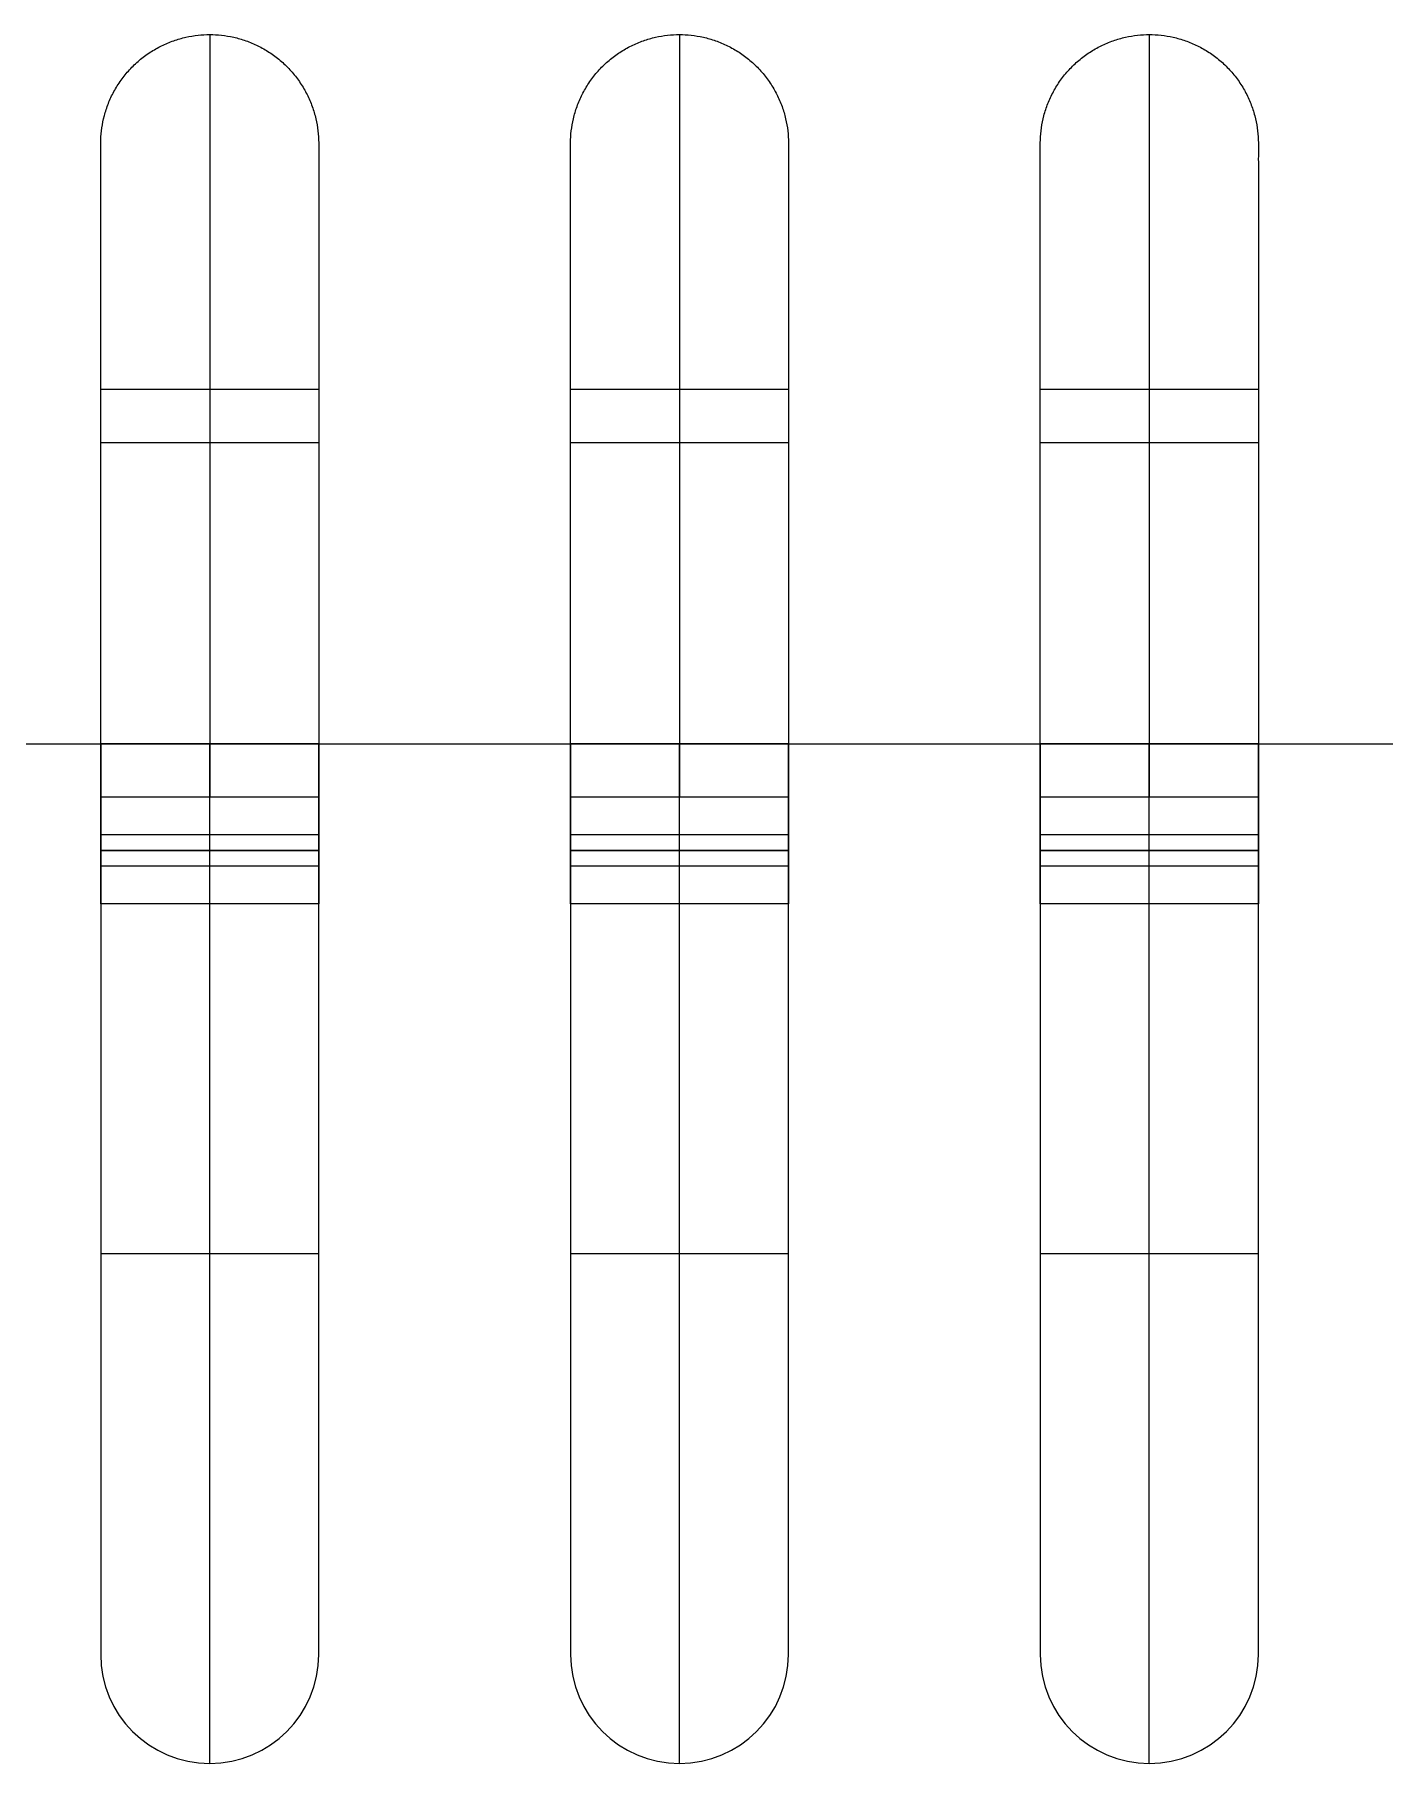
# Model space of a CAD drawing. Header units: millimetres. Extents: x 1.2 to 41.2, y 0.2 to 23.9.
# Drawn here: x 27.782 to 29.048, y 7.077 to 8.698 of the extents above; entities that cross this region are included whole.
import ezdxf

# ---------------------------------------------------------------- set-up
doc = ezdxf.new("R2010")
doc.units = ezdxf.units.MM
doc.layers.add('图层04', color=96, linetype='Continuous', true_color=0x007f00)
doc.layers.add('默认', color=18, linetype='Continuous', true_color=0x000000)

msp = doc.modelspace()

# ---------------------------------------------------------------- linework, layer by layer
at = {"layer": '图层04'}
for points in [[(27.086, 8.0327, 1.6431), (30.586, 8.0327, 1.6431), (34.086, 8.0327, 1.6431)], [(27.086, 8.0327, 2.0472), (30.586, 8.0327, 2.0472), (34.086, 8.0327, 2.0472)], [(27.086, 8.0327, 1.8451), (30.586, 8.0327, 1.8451), (34.086, 8.0327, 1.8451)]]:
    msp.add_open_spline(points, degree=2, dxfattribs=at)
at = {"layer": '默认'}
for p, q in [((27.8444, 7.9327, 1.6504), (27.8444, 8.0327, 1.6504)), ((27.8444, 8.0327, 2.0972), (27.8444, 7.9327, 2.0972)), ((28.0487, 8.0327, 1.6504), (28.0487, 7.9327, 1.6504)), ((28.0487, 7.9327, 2.0972), (28.0487, 8.0327, 2.0972)), ((28.2848, 7.9327, 1.6504), (28.2848, 8.0327, 1.6504)), ((28.2848, 8.0327, 2.0972), (28.2848, 7.9327, 2.0972)), ((28.4891, 8.0327, 1.6504), (28.4891, 7.9327, 1.6504)), ((28.4891, 7.9327, 2.0972), (28.4891, 8.0327, 2.0972)), ((28.7251, 7.9327, 1.6504), (28.7251, 8.0327, 1.6504)), ((28.7251, 8.0327, 2.0972), (28.7251, 7.9327, 2.0972)), ((28.9295, 8.0327, 1.6504), (28.9295, 7.9327, 1.6504)), ((28.9295, 7.9327, 2.0972), (28.9295, 8.0327, 2.0972)), ((27.8444, 7.9827, 1.6004), (27.8444, 7.9828, 1.7004)), ((27.8444, 7.9827, 2.1472), (27.8444, 7.9827, 2.0472)), ((28.0487, 7.9827, 1.7004), (28.0487, 7.9827, 1.6004)), ((28.0487, 7.9827, 2.0472), (28.0487, 7.9827, 2.1472)), ((28.2848, 7.9827, 1.6004), (28.2848, 7.9828, 1.7004)), ((28.2848, 7.9827, 2.1472), (28.2848, 7.9827, 2.0472)), ((28.4891, 7.9827, 1.7004), (28.4891, 7.9827, 1.6004)), ((28.4891, 7.9827, 2.0472), (28.4891, 7.9827, 2.1472)), ((28.7251, 7.9827, 1.6004), (28.7251, 7.9828, 1.7004)), ((28.7251, 7.9827, 2.1472), (28.7251, 7.9827, 2.0472)), ((28.9295, 7.9827, 1.7004), (28.9295, 7.9827, 1.6004)), ((28.9295, 7.9827, 2.0472), (28.9295, 7.9827, 2.1472))]:
    msp.add_line(p, q, dxfattribs=at)
for points in [[(27.8444, 8.0327, 2.0472), (27.8444, 8.3141, 2.0472), (27.8444, 8.5955, 2.0472), (27.8444, 8.6977, 2.0472), (27.9466, 8.6977, 2.0472), (28.0487, 8.6977, 2.0472), (28.0487, 8.5955, 2.0472), (28.0487, 8.3141, 2.0472), (28.0487, 8.0327, 2.0472)], [(27.8444, 8.0327, 2.1472), (27.8444, 8.3141, 2.1472), (27.8444, 8.5955, 2.1472), (27.8444, 8.6977, 2.1472), (27.9466, 8.6977, 2.1472), (28.0487, 8.6977, 2.1472), (28.0487, 8.5955, 2.1472), (28.0487, 8.3141, 2.1472), (28.0487, 8.0327, 2.1472)], [(27.8444, 8.0327, 2.0972), (27.8444, 8.3141, 2.0972), (27.8444, 8.5955, 2.0972), (27.8444, 8.6977, 2.0972), (27.9466, 8.6977, 2.0972), (28.0487, 8.6977, 2.0972), (28.0487, 8.5955, 2.0972), (28.0487, 8.3141, 2.0972), (28.0487, 8.0327, 2.0972)], [(28.2848, 8.0327, 2.0472), (28.2848, 8.3141, 2.0472), (28.2848, 8.5955, 2.0472), (28.2848, 8.6977, 2.0472), (28.3869, 8.6977, 2.0472), (28.4891, 8.6977, 2.0472), (28.4891, 8.5955, 2.0472), (28.4891, 8.3141, 2.0472), (28.4891, 8.0327, 2.0472)], [(28.2848, 8.0327, 2.1472), (28.2848, 8.3141, 2.1472), (28.2848, 8.5955, 2.1472), (28.2848, 8.6977, 2.1472), (28.3869, 8.6977, 2.1472), (28.4891, 8.6977, 2.1472), (28.4891, 8.5955, 2.1472), (28.4891, 8.3141, 2.1472), (28.4891, 8.0327, 2.1472)], [(28.2848, 8.0327, 2.0972), (28.2848, 8.3141, 2.0972), (28.2848, 8.5955, 2.0972), (28.2848, 8.6977, 2.0972), (28.3869, 8.6977, 2.0972), (28.4891, 8.6977, 2.0972), (28.4891, 8.5955, 2.0972), (28.4891, 8.3141, 2.0972), (28.4891, 8.0327, 2.0972)], [(28.7251, 8.0327, 2.0472), (28.7251, 8.3141, 2.0472), (28.7251, 8.5955, 2.0472), (28.7251, 8.6977, 2.0472), (28.8273, 8.6977, 2.0472), (28.9295, 8.6977, 2.0472), (28.9295, 8.5955, 2.0472), (28.9295, 8.3141, 2.0472), (28.9295, 8.0327, 2.0472)], [(28.7251, 8.0327, 2.1472), (28.7251, 8.3141, 2.1472), (28.7251, 8.5955, 2.1472), (28.7251, 8.6977, 2.1472), (28.8273, 8.6977, 2.1472), (28.9295, 8.6977, 2.1472), (28.9295, 8.5955, 2.1472), (28.9295, 8.3141, 2.1472), (28.9295, 8.0327, 2.1472)], [(28.7251, 8.0327, 2.0972), (28.7251, 8.3141, 2.0972), (28.7251, 8.5955, 2.0972), (28.7251, 8.6977, 2.0972), (28.8273, 8.6977, 2.0972), (28.9295, 8.6977, 2.0972), (28.9295, 8.5955, 2.0972), (28.9295, 8.3141, 2.0972), (28.9295, 8.0327, 2.0972)]]:
    msp.add_rational_spline(points, [1, 1, 1, 0.707106781186, 1, 0.707106781186, 1, 1, 1], degree=2, knots=[0, 0, 0, 0.562778, 0.562778, 0.723265, 0.723265, 0.883753, 0.883753, 1.446531, 1.446531, 1.446531], dxfattribs=at)
for points, degree in [([(27.9466, 8.6977, 2.0472), (27.9466, 8.3652, 2.0472), (27.9466, 8.0327, 2.0472)], 2), ([(27.9466, 8.6977, 2.1472), (27.9466, 8.3402, 2.1472), (27.9466, 7.9827, 2.1472)], 2), ([(27.9466, 8.6977, 2.0472), (27.9466, 8.6977, 2.0972), (27.9466, 8.6977, 2.1472)], 2), ([(28.3869, 8.6977, 2.0472), (28.3869, 8.3652, 2.0472), (28.3869, 8.0327, 2.0472)], 2), ([(28.3869, 8.6977, 2.1472), (28.3869, 8.3402, 2.1472), (28.3869, 7.9827, 2.1472)], 2), ([(28.3869, 8.6977, 2.0472), (28.3869, 8.6977, 2.0972), (28.3869, 8.6977, 2.1472)], 2), ([(28.8273, 8.6977, 2.0472), (28.8273, 8.3652, 2.0472), (28.8273, 8.0327, 2.0472)], 2), ([(28.8273, 8.6977, 2.1472), (28.8273, 8.3402, 2.1472), (28.8273, 7.9827, 2.1472)], 2), ([(28.8273, 8.6977, 2.0472), (28.8273, 8.6977, 2.0972), (28.8273, 8.6977, 2.1472)], 2), ([(27.8444, 8.5955, 2.0472), (27.8444, 8.5955, 2.0972), (27.8444, 8.5955, 2.1472)], 2), ([(28.0487, 8.5955, 2.0472), (28.0487, 8.5955, 2.0972), (28.0487, 8.5955, 2.1472)], 2), ([(28.2848, 8.5955, 2.0472), (28.2848, 8.5955, 2.0972), (28.2848, 8.5955, 2.1472)], 2), ([(28.4891, 8.5955, 2.0472), (28.4891, 8.5955, 2.0972), (28.4891, 8.5955, 2.1472)], 2), ([(28.7251, 8.5955, 2.0472), (28.7251, 8.5955, 2.0972), (28.7251, 8.5955, 2.1472)], 2), ([(28.9295, 8.5955, 2.0472), (28.9295, 8.5955, 2.0972), (28.9295, 8.5955, 2.1472)], 2), ([(27.8444, 8.3652, 2.0472), (27.9466, 8.3652, 2.0472), (28.0487, 8.3652, 2.0472)], 2), ([(28.2848, 8.3652, 2.0472), (28.3869, 8.3652, 2.0472), (28.4891, 8.3652, 2.0472)], 2), ([(28.7251, 8.3652, 2.0472), (28.8273, 8.3652, 2.0472), (28.9295, 8.3652, 2.0472)], 2), ([(27.8444, 8.3152, 2.1472), (27.9466, 8.3152, 2.1472), (28.0487, 8.3152, 2.1472)], 2), ([(28.2848, 8.3152, 2.1472), (28.3869, 8.3152, 2.1472), (28.4891, 8.3152, 2.1472)], 2), ([(28.7251, 8.3152, 2.1472), (28.8273, 8.3152, 2.1472), (28.9295, 8.3152, 2.1472)], 2), ([(27.8444, 8.0327, 1.6004), (27.8444, 8.0327, 1.6504), (27.8444, 8.0327, 1.7004)], 2), ([(27.8444, 8.0327, 2.0472), (27.9466, 8.0327, 2.0472), (28.0487, 8.0327, 2.0472)], 2), ([(28.0487, 8.0327, 1.6004), (27.9466, 8.0327, 1.6004), (27.8444, 8.0327, 1.6004)], 2), ([(27.8444, 8.0327, 1.6004), (27.8444, 7.9994, 1.6004), (27.8444, 7.9661, 1.6004), (27.8444, 7.9327, 1.6004)], 3), ([(27.8444, 8.0327, 1.7004), (27.8444, 8.0327, 1.8738), (27.8444, 8.0327, 2.0472)], 2), ([(27.8444, 8.0327, 2.0472), (27.8444, 7.9827, 2.0472), (27.8444, 7.9327, 2.0472)], 2), ([(27.8444, 7.9327, 1.7004), (27.8444, 7.9827, 1.7004), (27.8444, 8.0327, 1.7004)], 2), ([(27.8444, 8.0327, 2.1472), (27.8444, 8.0327, 2.0972), (27.8444, 8.0327, 2.0472)], 2), ([(27.8444, 7.9827, 2.1472), (27.8444, 8.0077, 2.1472), (27.8444, 8.0327, 2.1472)], 2), ([(27.8444, 8.0327, 1.8238), (27.9466, 8.0327, 1.8238), (28.0487, 8.0327, 1.8238)], 2), ([(27.8444, 8.0327, 1.8738), (27.8444, 7.9827, 1.8738), (27.8444, 7.9327, 1.8738)], 2), ([(27.9466, 7.0769, 1.6006), (27.9466, 7.5548, 1.6005), (27.9466, 8.0327, 1.6004)], 2), ([(27.9466, 8.0327, 2.0472), (27.9466, 8.0327, 1.8238), (27.9466, 8.0327, 1.6004)], 2), ([(28.0487, 8.0327, 1.7004), (28.0487, 8.0327, 1.6504), (28.0487, 8.0327, 1.6004)], 2), ([(28.0487, 8.0327, 2.1472), (28.0487, 8.0077, 2.1472), (28.0487, 7.9827, 2.1472)], 2), ([(28.0487, 8.0327, 2.0472), (28.0487, 8.0327, 1.8738), (28.0487, 8.0327, 1.7004)], 2), ([(28.0487, 8.0327, 1.7004), (28.0487, 7.9827, 1.7004), (28.0487, 7.9327, 1.7004)], 2), ([(28.0487, 7.9327, 2.0472), (28.0487, 7.9827, 2.0472), (28.0487, 8.0327, 2.0472)], 2), ([(28.0487, 8.0327, 2.0472), (28.0487, 8.0327, 2.0972), (28.0487, 8.0327, 2.1472)], 2), ([(28.0487, 7.9327, 1.6004), (28.0487, 7.9661, 1.6004), (28.0487, 7.9994, 1.6004), (28.0487, 8.0327, 1.6004)], 3), ([(28.0487, 8.0327, 1.8738), (28.0487, 7.9827, 1.8738), (28.0487, 7.9327, 1.8738)], 2), ([(28.2848, 8.0327, 1.6004), (28.2848, 8.0327, 1.6504), (28.2848, 8.0327, 1.7004)], 2), ([(28.2848, 8.0327, 2.0472), (28.3869, 8.0327, 2.0472), (28.4891, 8.0327, 2.0472)], 2), ([(28.4891, 8.0327, 1.6004), (28.3869, 8.0327, 1.6004), (28.2848, 8.0327, 1.6004)], 2), ([(28.2848, 8.0327, 1.6004), (28.2848, 7.9994, 1.6004), (28.2848, 7.9661, 1.6004), (28.2848, 7.9327, 1.6004)], 3), ([(28.2848, 8.0327, 1.7004), (28.2848, 8.0327, 1.8738), (28.2848, 8.0327, 2.0472)], 2), ([(28.2848, 8.0327, 2.0472), (28.2848, 7.9827, 2.0472), (28.2848, 7.9327, 2.0472)], 2), ([(28.2848, 7.9327, 1.7004), (28.2848, 7.9827, 1.7004), (28.2848, 8.0327, 1.7004)], 2), ([(28.2848, 8.0327, 2.1472), (28.2848, 8.0327, 2.0972), (28.2848, 8.0327, 2.0472)], 2), ([(28.2848, 7.9827, 2.1472), (28.2848, 8.0077, 2.1472), (28.2848, 8.0327, 2.1472)], 2), ([(28.2848, 8.0327, 1.8238), (28.3869, 8.0327, 1.8238), (28.4891, 8.0327, 1.8238)], 2), ([(28.2848, 8.0327, 1.8738), (28.2848, 7.9827, 1.8738), (28.2848, 7.9327, 1.8738)], 2), ([(28.3869, 7.0769, 1.6006), (28.3869, 7.5548, 1.6005), (28.3869, 8.0327, 1.6004)], 2), ([(28.3869, 8.0327, 2.0472), (28.3869, 8.0327, 1.8238), (28.3869, 8.0327, 1.6004)], 2), ([(28.4891, 8.0327, 1.7004), (28.4891, 8.0327, 1.6504), (28.4891, 8.0327, 1.6004)], 2), ([(28.4891, 8.0327, 2.1472), (28.4891, 8.0077, 2.1472), (28.4891, 7.9827, 2.1472)], 2), ([(28.4891, 8.0327, 2.0472), (28.4891, 8.0327, 1.8738), (28.4891, 8.0327, 1.7004)], 2), ([(28.4891, 8.0327, 1.7004), (28.4891, 7.9827, 1.7004), (28.4891, 7.9327, 1.7004)], 2), ([(28.4891, 7.9327, 2.0472), (28.4891, 7.9827, 2.0472), (28.4891, 8.0327, 2.0472)], 2), ([(28.4891, 8.0327, 2.0472), (28.4891, 8.0327, 2.0972), (28.4891, 8.0327, 2.1472)], 2), ([(28.4891, 7.9327, 1.6004), (28.4891, 7.9661, 1.6004), (28.4891, 7.9994, 1.6004), (28.4891, 8.0327, 1.6004)], 3), ([(28.4891, 8.0327, 1.8738), (28.4891, 7.9827, 1.8738), (28.4891, 7.9327, 1.8738)], 2), ([(28.7251, 8.0327, 1.6004), (28.7251, 8.0327, 1.6504), (28.7251, 8.0327, 1.7004)], 2), ([(28.7251, 8.0327, 2.0472), (28.8273, 8.0327, 2.0472), (28.9295, 8.0327, 2.0472)], 2), ([(28.9295, 8.0327, 1.6004), (28.8273, 8.0327, 1.6004), (28.7251, 8.0327, 1.6004)], 2), ([(28.7251, 8.0327, 1.6004), (28.7251, 7.9994, 1.6004), (28.7251, 7.9661, 1.6004), (28.7251, 7.9327, 1.6004)], 3), ([(28.7251, 8.0327, 1.7004), (28.7251, 8.0327, 1.8738), (28.7251, 8.0327, 2.0472)], 2), ([(28.7251, 8.0327, 2.0472), (28.7251, 7.9827, 2.0472), (28.7251, 7.9327, 2.0472)], 2), ([(28.7251, 7.9327, 1.7004), (28.7251, 7.9827, 1.7004), (28.7251, 8.0327, 1.7004)], 2), ([(28.7251, 8.0327, 2.1472), (28.7251, 8.0327, 2.0972), (28.7251, 8.0327, 2.0472)], 2), ([(28.7251, 7.9827, 2.1472), (28.7251, 8.0077, 2.1472), (28.7251, 8.0327, 2.1472)], 2), ([(28.7251, 8.0327, 1.8238), (28.8273, 8.0327, 1.8238), (28.9295, 8.0327, 1.8238)], 2), ([(28.7251, 8.0327, 1.8738), (28.7251, 7.9827, 1.8738), (28.7251, 7.9327, 1.8738)], 2), ([(28.8273, 7.0769, 1.6006), (28.8273, 7.5548, 1.6005), (28.8273, 8.0327, 1.6004)], 2), ([(28.8273, 8.0327, 2.0472), (28.8273, 8.0327, 1.8238), (28.8273, 8.0327, 1.6004)], 2), ([(28.9295, 8.0327, 1.7004), (28.9295, 8.0327, 1.6504), (28.9295, 8.0327, 1.6004)], 2), ([(28.9295, 8.0327, 2.1472), (28.9295, 8.0077, 2.1472), (28.9295, 7.9827, 2.1472)], 2), ([(28.9295, 8.0327, 2.0472), (28.9295, 8.0327, 1.8738), (28.9295, 8.0327, 1.7004)], 2), ([(28.9295, 8.0327, 1.7004), (28.9295, 7.9827, 1.7004), (28.9295, 7.9327, 1.7004)], 2), ([(28.9295, 7.9327, 2.0472), (28.9295, 7.9827, 2.0472), (28.9295, 8.0327, 2.0472)], 2), ([(28.9295, 8.0327, 2.0472), (28.9295, 8.0327, 2.0972), (28.9295, 8.0327, 2.1472)], 2), ([(28.9295, 7.9327, 1.6004), (28.9295, 7.9661, 1.6004), (28.9295, 7.9994, 1.6004), (28.9295, 8.0327, 1.6004)], 3), ([(28.9295, 8.0327, 1.8738), (28.9295, 7.9827, 1.8738), (28.9295, 7.9327, 1.8738)], 2), ([(28.0487, 7.9827, 2.1472), (27.9466, 7.9827, 2.1472), (27.8444, 7.9827, 2.1472)], 2), ([(27.8444, 7.9827, 1.7004), (27.8444, 7.9827, 1.8738), (27.8444, 7.9827, 2.0472)], 2), ([(28.0487, 7.9827, 2.0472), (28.0487, 7.9827, 1.8738), (28.0487, 7.9827, 1.7004)], 2), ([(28.4891, 7.9827, 2.1472), (28.3869, 7.9827, 2.1472), (28.2848, 7.9827, 2.1472)], 2), ([(28.2848, 7.9827, 1.7004), (28.2848, 7.9827, 1.8738), (28.2848, 7.9827, 2.0472)], 2), ([(28.4891, 7.9827, 2.0472), (28.4891, 7.9827, 1.8738), (28.4891, 7.9827, 1.7004)], 2), ([(28.9295, 7.9827, 2.1472), (28.8273, 7.9827, 2.1472), (28.7251, 7.9827, 2.1472)], 2), ([(28.7251, 7.9827, 1.7004), (28.7251, 7.9827, 1.8738), (28.7251, 7.9827, 2.0472)], 2), ([(28.9295, 7.9827, 2.0472), (28.9295, 7.9827, 1.8738), (28.9295, 7.9827, 1.7004)], 2), ([(28.0487, 7.9474, 2.1325), (27.9466, 7.9474, 2.1325), (27.8444, 7.9474, 2.1325)], 2), ([(28.4891, 7.9474, 2.1325), (28.3869, 7.9474, 2.1325), (28.2848, 7.9474, 2.1325)], 2), ([(28.9295, 7.9474, 2.1325), (28.8273, 7.9474, 2.1325), (28.7251, 7.9474, 2.1325)], 2), ([(27.8444, 7.9327, 2.0472), (27.8444, 7.9327, 2.0722), (27.8444, 7.9327, 2.0972)], 2), ([(27.8444, 7.9327, 1.7004), (27.8444, 7.9327, 1.7254), (27.8444, 7.9327, 1.7504)], 2), ([(27.8444, 7.9327, 1.7004), (27.8444, 7.9161, 1.7004), (27.8444, 7.8994, 1.7004), (27.8444, 7.8827, 1.7004)], 3), ([(27.8444, 7.9327, 1.7004), (27.8444, 7.9327, 1.6504), (27.8444, 7.9327, 1.6004)], 2), ([(28.0487, 7.9327, 2.0972), (27.9466, 7.9327, 2.0972), (27.8444, 7.9327, 2.0972)], 2), ([(28.0487, 7.9327, 1.7504), (27.9466, 7.9327, 1.7504), (27.8444, 7.9327, 1.7504)], 2), ([(27.8444, 7.9327, 1.7504), (27.8444, 7.9327, 1.8988), (27.8444, 7.9327, 2.0472)], 2), ([(27.8444, 7.9327, 1.8738), (27.9466, 7.9327, 1.8738), (28.0487, 7.9327, 1.8738)], 2), ([(27.9466, 7.9327, 2.0972), (27.9466, 7.9327, 1.9238), (27.9466, 7.9327, 1.7504)], 2), ([(28.0487, 7.9327, 2.0472), (28.0487, 7.9327, 1.8988), (28.0487, 7.9327, 1.7504)], 2), ([(28.0487, 7.9327, 1.6004), (28.0487, 7.9327, 1.6504), (28.0487, 7.9327, 1.7004)], 2), ([(28.0487, 7.9327, 2.0972), (28.0487, 7.9327, 2.0722), (28.0487, 7.9327, 2.0472)], 2), ([(28.0487, 7.8827, 1.7004), (28.0487, 7.8994, 1.7004), (28.0487, 7.9161, 1.7004), (28.0487, 7.9327, 1.7004)], 3), ([(28.0487, 7.9327, 1.7504), (28.0487, 7.9327, 1.7254), (28.0487, 7.9327, 1.7004)], 2), ([(28.2848, 7.9327, 2.0472), (28.2848, 7.9327, 2.0722), (28.2848, 7.9327, 2.0972)], 2), ([(28.2848, 7.9327, 1.7004), (28.2848, 7.9327, 1.7254), (28.2848, 7.9327, 1.7504)], 2), ([(28.2848, 7.9327, 1.7004), (28.2848, 7.9161, 1.7004), (28.2848, 7.8994, 1.7004), (28.2848, 7.8827, 1.7004)], 3), ([(28.2848, 7.9327, 1.7004), (28.2848, 7.9327, 1.6504), (28.2848, 7.9327, 1.6004)], 2), ([(28.4891, 7.9327, 2.0972), (28.3869, 7.9327, 2.0972), (28.2848, 7.9327, 2.0972)], 2), ([(28.4891, 7.9327, 1.7504), (28.3869, 7.9327, 1.7504), (28.2848, 7.9327, 1.7504)], 2), ([(28.2848, 7.9327, 1.7504), (28.2848, 7.9327, 1.8988), (28.2848, 7.9327, 2.0472)], 2), ([(28.2848, 7.9327, 1.8738), (28.3869, 7.9327, 1.8738), (28.4891, 7.9327, 1.8738)], 2), ([(28.3869, 7.9327, 2.0972), (28.3869, 7.9327, 1.9238), (28.3869, 7.9327, 1.7504)], 2), ([(28.4891, 7.9327, 2.0472), (28.4891, 7.9327, 1.8988), (28.4891, 7.9327, 1.7504)], 2), ([(28.4891, 7.9327, 1.6004), (28.4891, 7.9327, 1.6504), (28.4891, 7.9327, 1.7004)], 2), ([(28.4891, 7.9327, 2.0972), (28.4891, 7.9327, 2.0722), (28.4891, 7.9327, 2.0472)], 2), ([(28.4891, 7.8827, 1.7004), (28.4891, 7.8994, 1.7004), (28.4891, 7.9161, 1.7004), (28.4891, 7.9327, 1.7004)], 3), ([(28.4891, 7.9327, 1.7504), (28.4891, 7.9327, 1.7254), (28.4891, 7.9327, 1.7004)], 2), ([(28.7251, 7.9327, 2.0472), (28.7251, 7.9327, 2.0722), (28.7251, 7.9327, 2.0972)], 2), ([(28.7251, 7.9327, 1.7004), (28.7251, 7.9327, 1.7254), (28.7251, 7.9327, 1.7504)], 2), ([(28.7251, 7.9327, 1.7004), (28.7251, 7.9161, 1.7004), (28.7251, 7.8994, 1.7004), (28.7251, 7.8827, 1.7004)], 3), ([(28.7251, 7.9327, 1.7004), (28.7251, 7.9327, 1.6504), (28.7251, 7.9327, 1.6004)], 2), ([(28.9295, 7.9327, 2.0972), (28.8273, 7.9327, 2.0972), (28.7251, 7.9327, 2.0972)], 2), ([(28.9295, 7.9327, 1.7504), (28.8273, 7.9327, 1.7504), (28.7251, 7.9327, 1.7504)], 2), ([(28.7251, 7.9327, 1.7504), (28.7251, 7.9327, 1.8988), (28.7251, 7.9327, 2.0472)], 2), ([(28.7251, 7.9327, 1.8738), (28.8273, 7.9327, 1.8738), (28.9295, 7.9327, 1.8738)], 2), ([(28.8273, 7.9327, 2.0972), (28.8273, 7.9327, 1.9238), (28.8273, 7.9327, 1.7504)], 2), ([(28.9295, 7.9327, 2.0472), (28.9295, 7.9327, 1.8988), (28.9295, 7.9327, 1.7504)], 2), ([(28.9295, 7.9327, 1.6004), (28.9295, 7.9327, 1.6504), (28.9295, 7.9327, 1.7004)], 2), ([(28.9295, 7.9327, 2.0972), (28.9295, 7.9327, 2.0722), (28.9295, 7.9327, 2.0472)], 2), ([(28.9295, 7.8827, 1.7004), (28.9295, 7.8994, 1.7004), (28.9295, 7.9161, 1.7004), (28.9295, 7.9327, 1.7004)], 3), ([(28.9295, 7.9327, 1.7504), (28.9295, 7.9327, 1.7254), (28.9295, 7.9327, 1.7004)], 2), ([(28.0487, 7.9181, 1.715), (27.9466, 7.9181, 1.715), (27.8444, 7.9181, 1.715)], 2), ([(28.4891, 7.9181, 1.715), (28.3869, 7.9181, 1.715), (28.2848, 7.9181, 1.715)], 2), ([(28.9295, 7.9181, 1.715), (28.8273, 7.9181, 1.715), (28.7251, 7.9181, 1.715)], 2), ([(28.0487, 7.8827, 1.7004), (27.9466, 7.8827, 1.7004), (27.8444, 7.8827, 1.7004)], 2), ([(27.9466, 7.0769, 1.7006), (27.9466, 7.4798, 1.7005), (27.9466, 7.8827, 1.7004)], 2), ([(28.4891, 7.8827, 1.7004), (28.3869, 7.8827, 1.7004), (28.2848, 7.8827, 1.7004)], 2), ([(28.3869, 7.0769, 1.7006), (28.3869, 7.4798, 1.7005), (28.3869, 7.8827, 1.7004)], 2), ([(28.9295, 7.8827, 1.7004), (28.8273, 7.8827, 1.7004), (28.7251, 7.8827, 1.7004)], 2), ([(28.8273, 7.0769, 1.7006), (28.8273, 7.4798, 1.7005), (28.8273, 7.8827, 1.7004)], 2), ([(27.8444, 7.5548, 1.6005), (27.9466, 7.5548, 1.6005), (28.0487, 7.5548, 1.6005)], 2), ([(27.8444, 7.5548, 1.7005), (27.9466, 7.5548, 1.7005), (28.0487, 7.5548, 1.7005)], 2), ([(28.2848, 7.5548, 1.6005), (28.3869, 7.5548, 1.6005), (28.4891, 7.5548, 1.6005)], 2), ([(28.2848, 7.5548, 1.7005), (28.3869, 7.5548, 1.7005), (28.4891, 7.5548, 1.7005)], 2), ([(28.7251, 7.5548, 1.6005), (28.8273, 7.5548, 1.6005), (28.9295, 7.5548, 1.6005)], 2), ([(28.7251, 7.5548, 1.7005), (28.8273, 7.5548, 1.7005), (28.9295, 7.5548, 1.7005)], 2), ([(27.8444, 7.179, 1.6005), (27.8444, 7.1791, 1.6505), (27.8444, 7.1791, 1.7005)], 2), ([(28.0487, 7.179, 1.6005), (28.0487, 7.1791, 1.6505), (28.0487, 7.1791, 1.7005)], 2), ([(28.2848, 7.179, 1.6005), (28.2848, 7.1791, 1.6505), (28.2848, 7.1791, 1.7005)], 2), ([(28.4891, 7.179, 1.6005), (28.4891, 7.1791, 1.6505), (28.4891, 7.1791, 1.7005)], 2), ([(28.7251, 7.179, 1.6005), (28.7251, 7.1791, 1.6505), (28.7251, 7.1791, 1.7005)], 2), ([(28.9295, 7.179, 1.6005), (28.9295, 7.1791, 1.6505), (28.9295, 7.1791, 1.7005)], 2), ([(27.9466, 7.0769, 1.6006), (27.9466, 7.0769, 1.6506), (27.9466, 7.0769, 1.7006)], 2), ([(28.3869, 7.0769, 1.6006), (28.3869, 7.0769, 1.6506), (28.3869, 7.0769, 1.7006)], 2), ([(28.8273, 7.0769, 1.6006), (28.8273, 7.0769, 1.6506), (28.8273, 7.0769, 1.7006)], 2)]:
    msp.add_open_spline(points, degree=degree, dxfattribs=at)
at = {"layer": '默认', "extrusion": (-1, -9.9476e-13, 1.56319e-12)}
for points in [[(27.8444, 7.9327, 2.0972), (27.8444, 7.9327, 2.1472), (27.8444, 7.9827, 2.1472)], [(28.0487, 7.9827, 2.1472), (28.0487, 7.9327, 2.1472), (28.0487, 7.9327, 2.0972)]]:
    msp.add_rational_spline(points, [1, 0.707106781186, 1], degree=2, dxfattribs=at)
at = {"layer": '默认', "extrusion": (-1, -7.10543e-14, 1.63425e-12)}
msp.add_rational_spline([(27.9466, 7.9327, 2.0972), (27.9466, 7.9327, 2.1472), (27.9466, 7.9827, 2.1472)], [1, 0.707106781186, 1], degree=2, dxfattribs=at)
at = {"layer": '默认', "extrusion": (-1, -7.10543e-13, 1.27898e-12)}
msp.add_rational_spline([(28.2848, 7.9327, 2.0972), (28.2848, 7.9327, 2.1472), (28.2848, 7.9827, 2.1472)], [1, 0.707106781186, 1], degree=2, dxfattribs=at)
at = {"layer": '默认', "extrusion": (-1, 2.84217e-13, 1.27898e-12)}
msp.add_rational_spline([(28.3869, 7.9327, 2.0972), (28.3869, 7.9327, 2.1472), (28.3869, 7.9827, 2.1472)], [1, 0.707106781186, 1], degree=2, dxfattribs=at)
at = {"layer": '默认', "extrusion": (-1, -9.23706e-13, 1.49214e-12)}
for points in [[(28.4891, 7.9827, 2.1472), (28.4891, 7.9327, 2.1472), (28.4891, 7.9327, 2.0972)], [(28.9295, 7.9827, 2.1472), (28.9295, 7.9327, 2.1472), (28.9295, 7.9327, 2.0972)]]:
    msp.add_rational_spline(points, [1, 0.707106781186, 1], degree=2, dxfattribs=at)
at = {"layer": '默认', "extrusion": (-1, -7.81597e-13, 1.35003e-12)}
msp.add_rational_spline([(28.7251, 7.9327, 2.0972), (28.7251, 7.9327, 2.1472), (28.7251, 7.9827, 2.1472)], [1, 0.707106781186, 1], degree=2, dxfattribs=at)
at = {"layer": '默认', "extrusion": (-1, 7.10543e-14, 1.49214e-12)}
msp.add_rational_spline([(28.8273, 7.9327, 2.0972), (28.8273, 7.9327, 2.1472), (28.8273, 7.9827, 2.1472)], [1, 0.707106781186, 1], degree=2, dxfattribs=at)
at = {"layer": '默认', "extrusion": (-9.4928e-10, -0.000220476, -1)}
for points in [[(27.8444, 7.9327, 1.6004), (27.8444, 7.6815, 1.6004), (27.8444, 7.4303, 1.6005), (27.8444, 7.179, 1.6005), (27.8444, 7.1226, 1.6006), (27.8901, 7.0769, 1.6006), (27.9466, 7.0769, 1.6006), (28.003, 7.0769, 1.6006), (28.0487, 7.1226, 1.6006), (28.0487, 7.179, 1.6005), (28.0487, 7.4303, 1.6005), (28.0487, 7.6815, 1.6004), (28.0487, 7.9327, 1.6004)], [(28.2848, 7.9327, 1.6004), (28.2848, 7.6815, 1.6004), (28.2848, 7.4303, 1.6005), (28.2848, 7.179, 1.6005), (28.2848, 7.1226, 1.6006), (28.3305, 7.0769, 1.6006), (28.3869, 7.0769, 1.6006), (28.4434, 7.0769, 1.6006), (28.4891, 7.1226, 1.6006), (28.4891, 7.179, 1.6005), (28.4891, 7.4303, 1.6005), (28.4891, 7.6815, 1.6004), (28.4891, 7.9327, 1.6004)], [(28.7251, 7.9327, 1.6004), (28.7251, 7.6815, 1.6004), (28.7251, 7.4303, 1.6005), (28.7251, 7.179, 1.6005), (28.7251, 7.1226, 1.6006), (28.7709, 7.0769, 1.6006), (28.8273, 7.0769, 1.6006), (28.8837, 7.0769, 1.6006), (28.9295, 7.1226, 1.6006), (28.9295, 7.179, 1.6005), (28.9295, 7.4303, 1.6005), (28.9295, 7.6815, 1.6004), (28.9295, 7.9327, 1.6004)]]:
    msp.add_open_spline(points, degree=3, knots=[0.100022, 0.100022, 0.100022, 0.100022, 0.853706, 0.853706, 0.853706, 1.031249, 1.031249, 1.031249, 1.208793, 1.208793, 1.208793, 1.962477, 1.962477, 1.962477, 1.962477], dxfattribs=at)
at = {"layer": '默认', "extrusion": (1, -2.98309e-12, 2.41531e-12)}
msp.add_rational_spline([(27.8444, 7.8827, 1.7004), (27.8444, 7.9327, 1.7004), (27.8444, 7.9327, 1.7504)], [1, 0.707028826879, 1], degree=2, dxfattribs=at)
at = {"layer": '默认', "extrusion": (-4.74639e-10, -0.000220476, -1)}
for points in [[(27.8444, 7.9327, 1.6504), (27.8444, 7.6815, 1.6504), (27.8444, 7.4303, 1.6505), (27.8444, 7.1791, 1.6505), (27.8444, 7.1226, 1.6506), (27.8901, 7.0769, 1.6506), (27.9466, 7.0769, 1.6506), (28.003, 7.0769, 1.6506), (28.0487, 7.1226, 1.6506), (28.0487, 7.1791, 1.6505), (28.0487, 7.4303, 1.6505), (28.0487, 7.6815, 1.6504), (28.0487, 7.9327, 1.6504)], [(28.2848, 7.9327, 1.6504), (28.2848, 7.6815, 1.6504), (28.2848, 7.4303, 1.6505), (28.2848, 7.1791, 1.6505), (28.2848, 7.1226, 1.6506), (28.3305, 7.0769, 1.6506), (28.3869, 7.0769, 1.6506), (28.4434, 7.0769, 1.6506), (28.4891, 7.1226, 1.6506), (28.4891, 7.1791, 1.6505), (28.4891, 7.4303, 1.6505), (28.4891, 7.6815, 1.6504), (28.4891, 7.9327, 1.6504)], [(28.7251, 7.9327, 1.6504), (28.7251, 7.6815, 1.6504), (28.7251, 7.4303, 1.6505), (28.7251, 7.1791, 1.6505), (28.7251, 7.1226, 1.6506), (28.7709, 7.0769, 1.6506), (28.8273, 7.0769, 1.6506), (28.8837, 7.0769, 1.6506), (28.9295, 7.1226, 1.6506), (28.9295, 7.1791, 1.6505), (28.9295, 7.4303, 1.6505), (28.9295, 7.6815, 1.6504), (28.9295, 7.9327, 1.6504)]]:
    msp.add_open_spline(points, degree=3, knots=[0.100022, 0.100022, 0.100022, 0.100022, 0.853706, 0.853706, 0.853706, 1.031249, 1.031249, 1.031249, 1.208793, 1.208793, 1.208793, 1.962477, 1.962477, 1.962477, 1.962477], dxfattribs=at)
at = {"layer": '默认', "extrusion": (1, -3.97757e-12, 2.69947e-12)}
for points in [[(27.9466, 7.8827, 1.7004), (27.9466, 7.9327, 1.7004), (27.9466, 7.9327, 1.7504)], [(28.3869, 7.8827, 1.7004), (28.3869, 7.9327, 1.7004), (28.3869, 7.9327, 1.7504)]]:
    msp.add_rational_spline(points, [1, 0.707028826879, 1], degree=2, dxfattribs=at)
at = {"layer": '默认', "extrusion": (1, -4.40355e-12, 3.83608e-12)}
msp.add_rational_spline([(28.0487, 7.9327, 1.7504), (28.0487, 7.9327, 1.7004), (28.0487, 7.8827, 1.7004)], [1, 0.707028826879, 1], degree=2, dxfattribs=at)
at = {"layer": '默认', "extrusion": (1, -2.91207e-12, 2.34427e-12)}
for points in [[(28.2848, 7.8827, 1.7004), (28.2848, 7.9327, 1.7004), (28.2848, 7.9327, 1.7504)], [(28.7251, 7.8827, 1.7004), (28.7251, 7.9327, 1.7004), (28.7251, 7.9327, 1.7504)]]:
    msp.add_rational_spline(points, [1, 0.707028826879, 1], degree=2, dxfattribs=at)
at = {"layer": '默认', "extrusion": (1, -4.47457e-12, 3.90712e-12)}
msp.add_rational_spline([(28.4891, 7.9327, 1.7504), (28.4891, 7.9327, 1.7004), (28.4891, 7.8827, 1.7004)], [1, 0.707028826879, 1], degree=2, dxfattribs=at)
at = {"layer": '默认', "extrusion": (1, -4.04859e-12, 2.77051e-12)}
msp.add_rational_spline([(28.8273, 7.8827, 1.7004), (28.8273, 7.9327, 1.7004), (28.8273, 7.9327, 1.7504)], [1, 0.707028826879, 1], degree=2, dxfattribs=at)
at = {"layer": '默认', "extrusion": (1, -4.11946e-12, 3.55193e-12)}
msp.add_rational_spline([(28.9295, 7.9327, 1.7504), (28.9295, 7.9327, 1.7004), (28.9295, 7.8827, 1.7004)], [1, 0.707028826879, 1], degree=2, dxfattribs=at)
at = {"layer": '默认', "extrusion": (-2.18104e-15, -0.000220476, -1)}
for points in [[(27.8444, 7.8827, 1.7004), (27.8444, 7.6482, 1.7004), (27.8444, 7.4136, 1.7005), (27.8444, 7.1791, 1.7005), (27.8444, 7.1226, 1.7006), (27.8901, 7.0769, 1.7006), (27.9466, 7.0769, 1.7006), (28.003, 7.0769, 1.7006), (28.0487, 7.1226, 1.7006), (28.0487, 7.1791, 1.7005), (28.0487, 7.4136, 1.7005), (28.0487, 7.6482, 1.7004), (28.0487, 7.8827, 1.7004)], [(28.2848, 7.8827, 1.7004), (28.2848, 7.6482, 1.7004), (28.2848, 7.4136, 1.7005), (28.2848, 7.1791, 1.7005), (28.2848, 7.1226, 1.7006), (28.3305, 7.0769, 1.7006), (28.3869, 7.0769, 1.7006), (28.4434, 7.0769, 1.7006), (28.4891, 7.1226, 1.7006), (28.4891, 7.1791, 1.7005), (28.4891, 7.4136, 1.7005), (28.4891, 7.6482, 1.7004), (28.4891, 7.8827, 1.7004)], [(28.7251, 7.8827, 1.7004), (28.7251, 7.6482, 1.7004), (28.7251, 7.4136, 1.7005), (28.7251, 7.1791, 1.7005), (28.7251, 7.1226, 1.7006), (28.7709, 7.0769, 1.7006), (28.8273, 7.0769, 1.7006), (28.8837, 7.0769, 1.7006), (28.9295, 7.1226, 1.7006), (28.9295, 7.1791, 1.7005), (28.9295, 7.4136, 1.7005), (28.9295, 7.6482, 1.7004), (28.9295, 7.8827, 1.7004)]]:
    msp.add_open_spline(points, degree=3, knots=[0.150033, 0.150033, 0.150033, 0.150033, 0.853706, 0.853706, 0.853706, 1.031249, 1.031249, 1.031249, 1.208793, 1.208793, 1.208793, 1.912466, 1.912466, 1.912466, 1.912466], dxfattribs=at)

doc.saveas('drawing.dxf')
